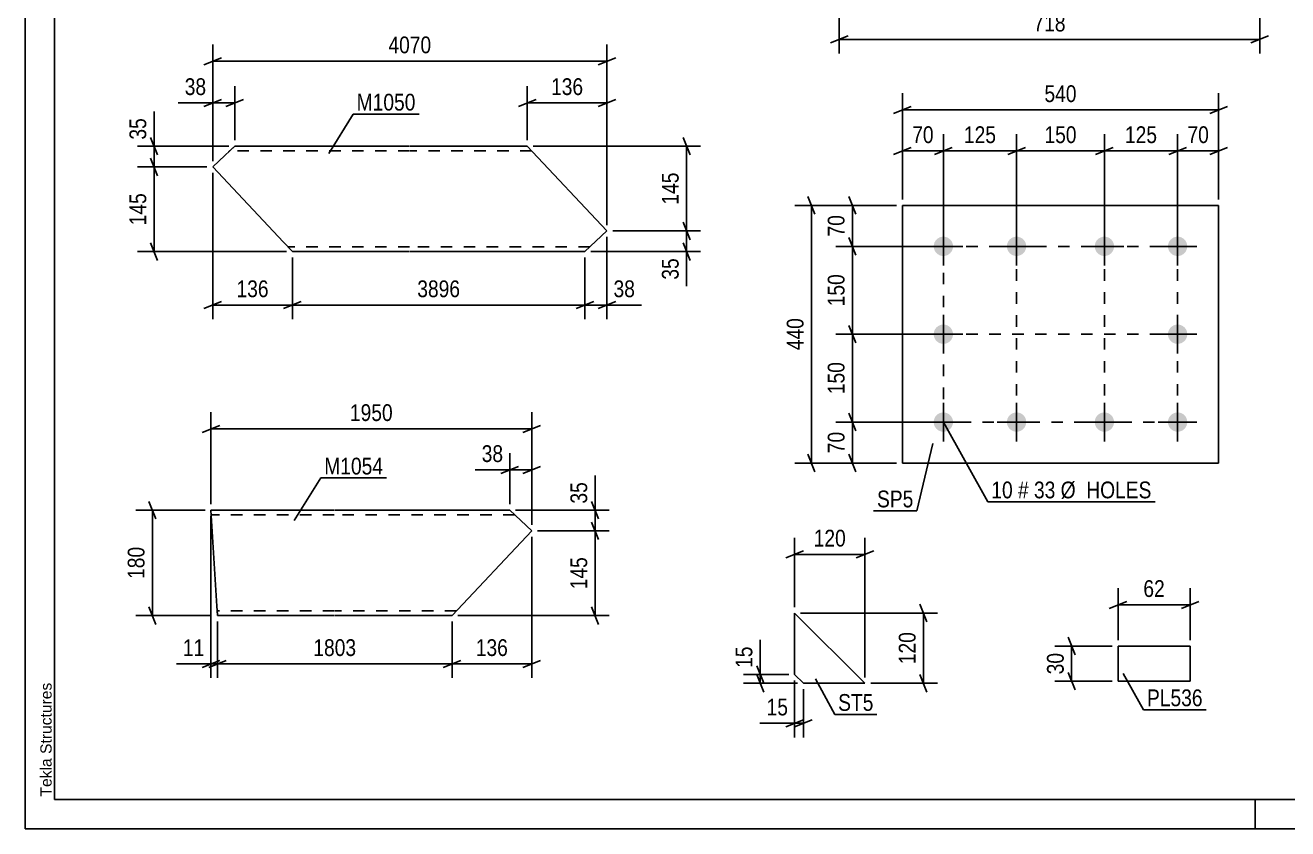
# Model space of a CAD drawing. Header units: millimetres. Extents: x 0 to 420, y 0 to 297.
# Drawn here: x 0 to 215.6, y 0 to 137.2 of the extents above; entities that cross this region are included whole.
import ezdxf

# ---------------------------------------------------------------- set-up
doc = ezdxf.new("R2010")
doc.units = ezdxf.units.MM
doc.linetypes.add('DXK_LINE_DOT2', pattern=[3.9198, 1.9599, -1.9599])
doc.styles.add('Arial', font='ARIAL.TTF', dxfattribs={"height": 0.2})
doc.styles.add('Arial Narrow', font='ARIALN.TTF', dxfattribs={"height": 0.2})

# ---------------------------------------------------------------- blocks, each defined once
blk = doc.blocks.new('Unknown-761548151-1163')
at = {"color": 5, "linetype": 'Continuous'}
for p, q in [((0, 297), (0, 0)), ((5, 292), (5, 5)), ((0, 0), (0, 5)), ((5, 5), (415, 5)), ((210, 0), (210, 5)), ((0, 0), (420, 0))]:
    blk.add_line(p, q, dxfattribs=at)
at = {"color": 174, "linetype": 'Continuous', "style": 'Arial'}
blk.add_text('Tekla Structures', height=1.9102, rotation=90, dxfattribs=at).set_placement((4.5, 5.5))
blk = doc.blocks.new('Part-761548151-17930 - 17929')
at = {"color": 2, "linetype": 'Continuous'}
for p, q in [((35.77, 116.53), (34.07, 114.93)), ((65.62, 116.53), (35.77, 116.53)), ((85.72, 116.53), (65.72, 116.53)), ((85.72, 116.53), (99.32, 102.06)), ((34.07, 114.93), (32.01, 112.99)), ((44.11, 100.13), (32.01, 112.99)), ((95.57, 98.53), (99.32, 102.06)), ((45.62, 98.53), (44.11, 100.13)), ((65.62, 98.53), (45.62, 98.53)), ((95.57, 98.53), (65.72, 98.53))]:
    blk.add_line(p, q, dxfattribs=at)
at = {"color": 7, "linetype": 'DXK_LINE_DOT2'}
for p, q in [((35.77, 116.53), (34.72, 115.54)), ((65.62, 115.73), (34.92, 115.73)), ((86.47, 115.73), (65.72, 115.73)), ((45.5, 98.65), (44.11, 100.13)), ((65.62, 99.33), (44.87, 99.33)), ((96.42, 99.33), (65.72, 99.33))]:
    blk.add_line(p, q, dxfattribs=at)
blk = doc.blocks.new('Part-761548151-17978 - 17977')
at = {"color": 2, "linetype": 'Continuous'}
for p, q in [((32.72, 37.99), (31.71, 54.39)), ((31.71, 54.39), (52.77, 54.39)), ((52.87, 54.39), (82.72, 54.39)), ((86.48, 50.86), (82.72, 54.39)), ((72.87, 36.39), (86.48, 50.86)), ((32.82, 36.39), (32.72, 37.99)), ((52.77, 36.39), (32.82, 36.39)), ((72.87, 36.39), (52.87, 36.39))]:
    blk.add_line(p, q, dxfattribs=at)
at = {"color": 7, "linetype": 'DXK_LINE_DOT2'}
for p, q in [((52.77, 53.59), (31.76, 53.59)), ((83.57, 53.59), (52.87, 53.59)), ((32.81, 36.51), (32.72, 37.99)), ((32.77, 37.19), (32.77, 37.25)), ((52.77, 37.19), (32.77, 37.19)), ((73.62, 37.19), (52.87, 37.19))]:
    blk.add_line(p, q, dxfattribs=at)
blk = doc.blocks.new('Part-761548151-18076 - 18075')
at = {"color": 2, "linetype": 'Continuous'}
for p, q in [((149.77, 62.43), (149.77, 106.43)), ((149.77, 106.43), (203.77, 106.43)), ((203.77, 106.43), (203.77, 62.43)), ((203.77, 62.43), (149.77, 62.43))]:
    blk.add_line(p, q, dxfattribs=at)
blk = doc.blocks.new('Bolt-761548151-18077 - 18075')
at = {"linetype": 'Continuous'}
for points in [[(156.77, 101.08, -1), (156.77, 97.78, -1)], [(169.27, 101.08, -1), (169.27, 97.78, -1)], [(184.27, 101.08, -1), (184.27, 97.78, -1)], [(196.77, 101.08, -1), (196.77, 97.78, -1)], [(156.77, 86.08, -1), (156.77, 82.78, -1)], [(196.77, 86.08, -1), (196.77, 82.78, -1)], [(156.77, 71.08, -1), (156.77, 67.78, -1)], [(169.27, 71.08, -1), (169.27, 67.78, -1)], [(184.27, 71.08, -1), (184.27, 67.78, -1)], [(196.77, 71.08, -1), (196.77, 67.78, -1)]]:
    blk.add_hatch(color=1, dxfattribs=at).paths.add_polyline_path(points)
at = {"color": 1, "linetype": 'Continuous'}
for p, q in [((156.77, 102.73), (156.77, 96.13)), ((169.27, 102.73), (169.27, 96.13)), ((184.27, 102.73), (184.27, 96.13)), ((196.77, 102.73), (196.77, 96.13)), ((153.47, 99.43), (160.07, 99.43)), ((165.97, 99.43), (172.57, 99.43)), ((180.97, 99.43), (187.57, 99.43)), ((193.47, 99.43), (200.07, 99.43)), ((156.77, 87.73), (156.77, 81.13)), ((196.77, 87.73), (196.77, 81.13)), ((153.47, 84.43), (160.07, 84.43)), ((193.47, 84.43), (200.07, 84.43)), ((156.77, 72.73), (156.77, 66.13)), ((169.27, 72.73), (169.27, 66.13)), ((184.27, 72.73), (184.27, 66.13)), ((196.77, 72.73), (196.77, 66.13)), ((153.47, 69.43), (160.07, 69.43)), ((165.97, 69.43), (172.57, 69.43)), ((180.97, 69.43), (187.57, 69.43)), ((193.47, 69.43), (200.07, 69.43))]:
    blk.add_line(p, q, dxfattribs=at)
blk = doc.blocks.new('Part-761548151-18085 - 18084')
at = {"color": 2, "linetype": 'Continuous'}
for p, q in [((131.37, 36.83), (131.37, 26.33)), ((131.37, 36.83), (143.37, 24.83)), ((131.37, 26.33), (132.87, 24.83)), ((132.87, 24.83), (143.37, 24.83))]:
    blk.add_line(p, q, dxfattribs=at)
blk = doc.blocks.new('Part-761548151-18146 - 18145')
at = {"color": 2, "linetype": 'Continuous'}
for p, q in [((186.6, 25.19), (186.6, 31.19)), ((186.6, 31.19), (198.91, 31.19)), ((198.91, 31.19), (198.91, 25.19)), ((198.91, 25.19), (186.6, 25.19))]:
    blk.add_line(p, q, dxfattribs=at)
blk = doc.blocks.new('Rectangle-761548151-21306 - 18075')
at = {"color": 1, "linetype": 'DXK_LINE_DOT2'}
blk.add_lwpolyline([(156.77, 99.43), (196.77, 99.43), (196.77, 69.43), (156.77, 69.43), (156.77, 99.43)], close=True, dxfattribs=at)
blk = doc.blocks.new('Line-761548151-21316 - 18075')
at = {"color": 1, "linetype": 'DXK_LINE_DOT2'}
blk.add_line((169.27, 99.43), (169.27, 69.43), dxfattribs=at)
blk = doc.blocks.new('Line-761548151-21323 - 18075')
at = {"color": 1, "linetype": 'DXK_LINE_DOT2'}
blk.add_line((184.27, 99.43), (184.27, 69.43), dxfattribs=at)
blk = doc.blocks.new('Line-761548151-22019 - 18075')
at = {"color": 1, "linetype": 'DXK_LINE_DOT2'}
blk.add_line((156.77, 84.43), (196.77, 84.43), dxfattribs=at)
blk = doc.blocks.new('StraightDimension-761548151-20708 - 17929')
at = {"color": 7, "linetype": 'Continuous'}
for p, q in [((32.01, 111.99), (32.01, 87)), ((45.62, 97.53), (45.62, 87)), ((33.51, 90), (30.51, 88.8)), ((32.01, 89.4), (45.62, 89.4)), ((44.12, 88.8), (47.12, 90))]:
    blk.add_line(p, q, dxfattribs=at)
at = {"color": 0}
blk.add_wipeout([(42.16, 90.15), (42.16, 94.35), (35.47, 94.35), (35.47, 90.15)], dxfattribs=at)
at = {"color": 3, "style": 'Arial Narrow'}
blk.add_text('136', height=2.863, dxfattribs=at).set_placement((36.07, 90.75))
blk = doc.blocks.new('StraightDimension-761548151-18300 - 17929')
at = {"color": 7, "linetype": 'Continuous'}
for p, q in [((86.72, 116.53), (115.32, 116.53)), ((113.52, 115.03), (112.32, 118.03)), ((112.92, 102.06), (112.92, 116.53)), ((112.32, 103.56), (113.52, 100.56)), ((100.32, 102.06), (115.32, 102.06))]:
    blk.add_line(p, q, dxfattribs=at)
at = {"color": 0}
blk.add_wipeout([(112.17, 112.63), (107.97, 112.63), (107.97, 105.95), (112.17, 105.95)], dxfattribs=at)
at = {"color": 3, "style": 'Arial Narrow'}
blk.add_text('145', height=2.863, rotation=90.0002, dxfattribs=at).set_placement((111.57, 106.55))
blk = doc.blocks.new('StraightDimension-761548151-18292 - 17929')
at = {"color": 7, "linetype": 'Continuous'}
for p, q in [((34.77, 116.53), (19.16, 116.53)), ((21.41, 118.03), (22.61, 115.03)), ((22.01, 112.99), (22.01, 116.53)), ((22.61, 111.49), (21.41, 114.49)), ((31.01, 112.99), (19.16, 112.99))]:
    blk.add_line(p, q, dxfattribs=at)
at = {"color": 0}
blk.add_wipeout([(21.26, 121.91), (17.06, 121.91), (17.06, 117.05), (21.26, 117.05)], dxfattribs=at)
at = {"color": 7, "linetype": 'Continuous'}
blk.add_line((22.01, 116.53), (22.01, 122.43), dxfattribs=at)
blk.add_line((22.01, 116.53), (22.01, 122.43), dxfattribs=at)
at = {"color": 3, "style": 'Arial Narrow'}
blk.add_text('35', height=2.863, rotation=90.0002, dxfattribs=at).set_placement((20.66, 117.65))
blk = doc.blocks.new('StraightDimension-761548151-18284 - 17929')
at = {"color": 7, "linetype": 'Continuous'}
for p, q in [((85.72, 117.53), (85.72, 126.76)), ((99.32, 103.06), (99.32, 126.76)), ((87.22, 124.51), (84.22, 123.31)), ((85.72, 123.91), (99.32, 123.91)), ((97.82, 123.31), (100.82, 124.51))]:
    blk.add_line(p, q, dxfattribs=at)
at = {"color": 0}
blk.add_wipeout([(95.86, 124.66), (95.86, 128.86), (89.18, 128.86), (89.18, 124.66)], dxfattribs=at)
at = {"color": 3, "style": 'Arial Narrow'}
blk.add_text('136', height=2.863, dxfattribs=at).set_placement((89.78, 125.26))
blk = doc.blocks.new('StraightDimension-761548151-18288 - 17929')
at = {"color": 7, "linetype": 'Continuous'}
for p, q in [((32.01, 113.99), (32.01, 126.76)), ((35.77, 117.53), (35.77, 126.76)), ((30.51, 123.31), (33.51, 124.51)), ((32.01, 123.91), (35.77, 123.91)), ((37.27, 124.51), (34.27, 123.31))]:
    blk.add_line(p, q, dxfattribs=at)
at = {"color": 0}
blk.add_wipeout([(31.49, 124.66), (31.49, 128.86), (26.63, 128.86), (26.63, 124.66)], dxfattribs=at)
at = {"color": 7, "linetype": 'Continuous'}
blk.add_line((32.01, 123.91), (26.1, 123.91), dxfattribs=at)
blk.add_line((32.01, 123.91), (26.1, 123.91), dxfattribs=at)
at = {"color": 3, "style": 'Arial Narrow'}
blk.add_text('38', height=2.863, dxfattribs=at).set_placement((27.23, 125.26))
blk = doc.blocks.new('StraightDimension-761548151-18301 - 17929')
at = {"color": 7, "linetype": 'Continuous'}
for p, q in [((112.32, 103.56), (113.52, 100.56)), ((100.32, 102.06), (115.32, 102.06)), ((112.92, 98.53), (112.92, 102.06)), ((113.52, 97.03), (112.32, 100.03)), ((96.57, 98.53), (115.32, 98.53))]:
    blk.add_line(p, q, dxfattribs=at)
at = {"color": 0}
blk.add_wipeout([(112.17, 98), (107.97, 98), (107.97, 93.14), (112.17, 93.14)], dxfattribs=at)
at = {"color": 7, "linetype": 'Continuous'}
blk.add_line((112.92, 98.53), (112.92, 92.62), dxfattribs=at)
blk.add_line((112.92, 98.53), (112.92, 92.62), dxfattribs=at)
at = {"color": 3, "style": 'Arial Narrow'}
blk.add_text('35', height=2.863, rotation=90.0002, dxfattribs=at).set_placement((111.57, 93.74))
blk = doc.blocks.new('StraightDimension-761548151-18293 - 17929')
at = {"color": 7, "linetype": 'Continuous'}
for p, q in [((22.61, 111.49), (21.41, 114.49)), ((31.01, 112.99), (19.16, 112.99)), ((22.01, 98.53), (22.01, 112.99)), ((21.41, 100.03), (22.61, 97.03)), ((44.62, 98.53), (19.16, 98.53))]:
    blk.add_line(p, q, dxfattribs=at)
at = {"color": 0}
blk.add_wipeout([(21.26, 109.1), (17.06, 109.1), (17.06, 102.42), (21.26, 102.42)], dxfattribs=at)
at = {"color": 3, "style": 'Arial Narrow'}
blk.add_text('145', height=2.863, rotation=90.0002, dxfattribs=at).set_placement((20.66, 103.02))
blk = doc.blocks.new('StraightDimension-761548151-18308 - 17929')
at = {"color": 7, "linetype": 'Continuous'}
for p, q in [((32.01, 113.99), (32.01, 133.89)), ((99.32, 103.06), (99.32, 133.89)), ((33.51, 131.64), (30.51, 130.44)), ((97.82, 130.44), (100.82, 131.64)), ((32.01, 131.04), (99.32, 131.04))]:
    blk.add_line(p, q, dxfattribs=at)
at = {"color": 0}
blk.add_wipeout([(69.92, 131.79), (69.92, 135.99), (61.41, 135.99), (61.41, 131.79)], dxfattribs=at)
at = {"color": 3, "style": 'Arial Narrow'}
blk.add_text('4070', height=2.863, dxfattribs=at).set_placement((62.01, 132.39))
blk = doc.blocks.new('StraightDimension-761548151-20706 - 17929')
at = {"color": 7, "linetype": 'Continuous'}
for p, q in [((99.32, 101.06), (99.32, 87)), ((95.57, 97.53), (95.57, 87)), ((94.07, 88.8), (97.07, 90)), ((95.57, 89.4), (99.32, 89.4)), ((100.82, 90), (97.82, 88.8))]:
    blk.add_line(p, q, dxfattribs=at)
at = {"color": 0}
blk.add_wipeout([(104.71, 90.15), (104.71, 94.35), (99.85, 94.35), (99.85, 90.15)], dxfattribs=at)
at = {"color": 7, "linetype": 'Continuous'}
blk.add_line((99.32, 89.4), (105.23, 89.4), dxfattribs=at)
blk.add_line((99.32, 89.4), (105.23, 89.4), dxfattribs=at)
at = {"color": 3, "style": 'Arial Narrow'}
blk.add_text('38', height=2.863, dxfattribs=at).set_placement((100.45, 90.75))
blk = doc.blocks.new('StraightDimension-761548151-20707 - 17929')
at = {"color": 7, "linetype": 'Continuous'}
for p, q in [((45.62, 97.53), (45.62, 87)), ((95.57, 97.53), (95.57, 87)), ((47.12, 90), (44.12, 88.8)), ((45.62, 89.4), (95.57, 89.4)), ((94.07, 88.8), (97.07, 90))]:
    blk.add_line(p, q, dxfattribs=at)
at = {"color": 0}
blk.add_wipeout([(74.85, 90.15), (74.85, 94.35), (66.34, 94.35), (66.34, 90.15)], dxfattribs=at)
at = {"color": 3, "style": 'Arial Narrow'}
blk.add_text('3896', height=2.863, dxfattribs=at).set_placement((66.94, 90.75))
blk = doc.blocks.new('StraightDimension-761548151-18353 - 17977')
at = {"color": 7, "linetype": 'Continuous'}
for p, q in [((97.9, 49.36), (96.7, 52.36)), ((87.48, 50.86), (99.7, 50.86)), ((97.3, 36.39), (97.3, 50.86)), ((96.7, 37.89), (97.9, 34.89)), ((73.87, 36.39), (99.7, 36.39))]:
    blk.add_line(p, q, dxfattribs=at)
at = {"color": 0}
blk.add_wipeout([(96.55, 46.96), (92.35, 46.96), (92.35, 40.28), (96.55, 40.28)], dxfattribs=at)
at = {"color": 3, "style": 'Arial Narrow'}
blk.add_text('145', height=2.863, rotation=90.0002, dxfattribs=at).set_placement((95.95, 40.88))
blk = doc.blocks.new('StraightDimension-761548151-20890 - 17977')
at = {"color": 7, "linetype": 'Continuous'}
for p, q in [((86.48, 49.86), (86.48, 25.74)), ((72.87, 35.39), (72.87, 25.74)), ((74.37, 28.74), (71.37, 27.54)), ((72.87, 28.14), (86.48, 28.14)), ((84.98, 27.54), (87.98, 28.74))]:
    blk.add_line(p, q, dxfattribs=at)
at = {"color": 0}
blk.add_wipeout([(83.02, 28.89), (83.02, 33.09), (76.33, 33.09), (76.33, 28.89)], dxfattribs=at)
at = {"color": 3, "style": 'Arial Narrow'}
blk.add_text('136', height=2.863, dxfattribs=at).set_placement((76.93, 29.49))
blk = doc.blocks.new('StraightDimension-761548151-18348 - 17977')
at = {"color": 7, "linetype": 'Continuous'}
for p, q in [((82.72, 55.39), (82.72, 64.11)), ((86.48, 51.86), (86.48, 64.11)), ((81.22, 60.66), (84.22, 61.86)), ((82.72, 61.26), (86.48, 61.26)), ((87.98, 61.86), (84.98, 60.66))]:
    blk.add_line(p, q, dxfattribs=at)
at = {"color": 0}
blk.add_wipeout([(82.2, 62.01), (82.2, 66.21), (77.34, 66.21), (77.34, 62.01)], dxfattribs=at)
at = {"color": 7, "linetype": 'Continuous'}
blk.add_line((82.72, 61.26), (76.81, 61.26), dxfattribs=at)
blk.add_line((82.72, 61.26), (76.81, 61.26), dxfattribs=at)
at = {"color": 3, "style": 'Arial Narrow'}
blk.add_text('38', height=2.863, dxfattribs=at).set_placement((77.94, 62.61))
blk = doc.blocks.new('StraightDimension-761548151-18360 - 17977')
at = {"color": 7, "linetype": 'Continuous'}
for p, q in [((30.71, 54.39), (18.86, 54.39)), ((22.31, 52.89), (21.11, 55.89)), ((21.71, 36.39), (21.71, 54.39)), ((21.11, 37.89), (22.31, 34.89)), ((31.82, 36.39), (18.86, 36.39))]:
    blk.add_line(p, q, dxfattribs=at)
at = {"color": 0}
blk.add_wipeout([(20.96, 48.73), (16.76, 48.73), (16.76, 42.05), (20.96, 42.05)], dxfattribs=at)
at = {"color": 3, "style": 'Arial Narrow'}
blk.add_text('180', height=2.863, rotation=90.0002, dxfattribs=at).set_placement((20.36, 42.65))
blk = doc.blocks.new('StraightDimension-761548151-18352 - 17977')
at = {"color": 7, "linetype": 'Continuous'}
for p, q in [((83.72, 54.39), (99.7, 54.39)), ((96.7, 55.89), (97.9, 52.89)), ((97.3, 50.86), (97.3, 54.39)), ((97.9, 49.36), (96.7, 52.36)), ((87.48, 50.86), (99.7, 50.86))]:
    blk.add_line(p, q, dxfattribs=at)
at = {"color": 0}
blk.add_wipeout([(96.55, 59.77), (92.35, 59.77), (92.35, 54.91), (96.55, 54.91)], dxfattribs=at)
at = {"color": 7, "linetype": 'Continuous'}
blk.add_line((97.3, 54.39), (97.3, 60.29), dxfattribs=at)
blk.add_line((97.3, 54.39), (97.3, 60.29), dxfattribs=at)
at = {"color": 3, "style": 'Arial Narrow'}
blk.add_text('35', height=2.863, rotation=90.0002, dxfattribs=at).set_placement((95.95, 55.51))
blk = doc.blocks.new('StraightDimension-761548151-18366 - 17977')
at = {"color": 7, "linetype": 'Continuous'}
for p, q in [((31.71, 55.39), (31.71, 71.11)), ((86.48, 51.86), (86.48, 71.11)), ((33.21, 68.86), (30.21, 67.66)), ((31.71, 68.26), (86.48, 68.26)), ((84.98, 67.66), (87.98, 68.86))]:
    blk.add_line(p, q, dxfattribs=at)
at = {"color": 0}
blk.add_wipeout([(63.35, 69.01), (63.35, 73.21), (54.84, 73.21), (54.84, 69.01)], dxfattribs=at)
at = {"color": 3, "style": 'Arial Narrow'}
blk.add_text('1950', height=2.863, dxfattribs=at).set_placement((55.44, 69.61))
blk = doc.blocks.new('StraightDimension-761548151-20891 - 17977')
at = {"color": 7, "linetype": 'Continuous'}
for p, q in [((32.82, 35.39), (32.82, 25.74)), ((72.87, 35.39), (72.87, 25.74)), ((34.32, 28.74), (31.32, 27.54)), ((32.82, 28.14), (72.87, 28.14)), ((71.37, 27.54), (74.37, 28.74))]:
    blk.add_line(p, q, dxfattribs=at)
at = {"color": 0}
blk.add_wipeout([(57.1, 28.89), (57.1, 33.09), (48.59, 33.09), (48.59, 28.89)], dxfattribs=at)
at = {"color": 3, "style": 'Arial Narrow'}
blk.add_text('1803', height=2.863, dxfattribs=at).set_placement((49.19, 29.49))
blk = doc.blocks.new('StraightDimension-761548151-20892 - 17977')
at = {"color": 7, "linetype": 'Continuous'}
for p, q in [((31.71, 53.39), (31.71, 25.74)), ((32.82, 35.39), (32.82, 25.74)), ((30.21, 27.54), (33.21, 28.74)), ((34.32, 28.74), (31.32, 27.54)), ((31.71, 28.14), (32.82, 28.14))]:
    blk.add_line(p, q, dxfattribs=at)
at = {"color": 0}
blk.add_wipeout([(31.19, 28.89), (31.19, 33.09), (26.33, 33.09), (26.33, 28.89)], dxfattribs=at)
at = {"color": 7, "linetype": 'Continuous'}
blk.add_line((31.71, 28.14), (25.81, 28.14), dxfattribs=at)
blk.add_line((31.71, 28.14), (25.81, 28.14), dxfattribs=at)
at = {"color": 3, "style": 'Arial Narrow'}
blk.add_text('11', height=2.863, dxfattribs=at).set_placement((26.93, 29.49))
blk = doc.blocks.new('StraightDimension-761548151-18526 - 18075')
at = {"color": 7, "linetype": 'Continuous'}
for p, q in [((196.77, 100.43), (196.77, 118.56)), ((203.77, 107.43), (203.77, 118.56)), ((195.27, 115.11), (198.27, 116.31)), ((196.77, 115.71), (203.77, 115.71)), ((205.27, 116.31), (202.27, 115.11))]:
    blk.add_line(p, q, dxfattribs=at)
at = {"color": 0}
blk.add_wipeout([(202.7, 116.46), (202.7, 120.66), (197.85, 120.66), (197.85, 116.46)], dxfattribs=at)
at = {"color": 3, "style": 'Arial Narrow'}
blk.add_text('70', height=2.863, dxfattribs=at).set_placement((198.45, 117.06))
blk = doc.blocks.new('StraightDimension-761548151-18546 - 18075')
at = {"color": 7, "linetype": 'Continuous'}
for p, q in [((149.77, 107.43), (149.77, 125.56)), ((203.77, 107.43), (203.77, 125.56)), ((151.27, 123.31), (148.27, 122.11)), ((202.27, 122.11), (205.27, 123.31)), ((149.77, 122.71), (203.77, 122.71))]:
    blk.add_line(p, q, dxfattribs=at)
at = {"color": 0}
blk.add_wipeout([(180.12, 123.46), (180.12, 127.66), (173.43, 127.66), (173.43, 123.46)], dxfattribs=at)
at = {"color": 3, "style": 'Arial Narrow'}
blk.add_text('540', height=2.863, dxfattribs=at).set_placement((174.03, 124.06))
blk = doc.blocks.new('StraightDimension-761548151-18529 - 18075')
at = {"color": 7, "linetype": 'Continuous'}
for p, q in [((156.77, 100.43), (156.77, 118.56)), ((169.27, 100.43), (169.27, 118.56)), ((155.27, 115.11), (158.27, 116.31)), ((156.77, 115.71), (169.27, 115.71)), ((170.77, 116.31), (167.77, 115.11))]:
    blk.add_line(p, q, dxfattribs=at)
at = {"color": 0}
blk.add_wipeout([(166.37, 116.46), (166.37, 120.66), (159.68, 120.66), (159.68, 116.46)], dxfattribs=at)
at = {"color": 3, "style": 'Arial Narrow'}
blk.add_text('125', height=2.863, dxfattribs=at).set_placement((160.28, 117.06))
blk = doc.blocks.new('StraightDimension-761548151-18506 - 18075')
at = {"color": 7, "linetype": 'Continuous'}
for p, q in [((140.64, 107.93), (141.84, 104.93)), ((148.77, 106.43), (138.39, 106.43)), ((141.24, 99.43), (141.24, 106.43)), ((155.77, 99.43), (138.39, 99.43)), ((141.84, 97.93), (140.64, 100.93))]:
    blk.add_line(p, q, dxfattribs=at)
at = {"color": 0}
blk.add_wipeout([(140.49, 105.36), (136.29, 105.36), (136.29, 100.51), (140.49, 100.51)], dxfattribs=at)
at = {"color": 3, "style": 'Arial Narrow'}
blk.add_text('70', height=2.863, rotation=90.0002, dxfattribs=at).set_placement((139.89, 101.11))
blk = doc.blocks.new('StraightDimension-761548151-18507 - 18075')
at = {"color": 7, "linetype": 'Continuous'}
for p, q in [((155.77, 99.43), (138.39, 99.43)), ((141.84, 97.93), (140.64, 100.93)), ((141.24, 84.43), (141.24, 99.43)), ((155.77, 84.43), (138.39, 84.43)), ((140.64, 85.93), (141.84, 82.93))]:
    blk.add_line(p, q, dxfattribs=at)
at = {"color": 0}
blk.add_wipeout([(140.49, 95.28), (136.29, 95.28), (136.29, 88.59), (140.49, 88.59)], dxfattribs=at)
at = {"color": 3, "style": 'Arial Narrow'}
blk.add_text('150', height=2.863, rotation=90.0002, dxfattribs=at).set_placement((139.89, 89.19))
blk = doc.blocks.new('StraightDimension-761548151-18508 - 18075')
at = {"color": 7, "linetype": 'Continuous'}
for p, q in [((155.77, 84.43), (138.39, 84.43)), ((141.84, 82.93), (140.64, 85.93)), ((141.24, 69.43), (141.24, 84.43)), ((155.77, 69.43), (138.39, 69.43)), ((140.64, 70.93), (141.84, 67.93))]:
    blk.add_line(p, q, dxfattribs=at)
at = {"color": 0}
blk.add_wipeout([(140.49, 80.28), (136.29, 80.28), (136.29, 73.59), (140.49, 73.59)], dxfattribs=at)
at = {"color": 3, "style": 'Arial Narrow'}
blk.add_text('150', height=2.863, rotation=90.0002, dxfattribs=at).set_placement((139.89, 74.19))
blk = doc.blocks.new('StraightDimension-761548151-18509 - 18075')
at = {"color": 7, "linetype": 'Continuous'}
for p, q in [((155.77, 69.43), (138.39, 69.43)), ((140.64, 70.93), (141.84, 67.93)), ((141.24, 62.43), (141.24, 69.43)), ((141.84, 60.93), (140.64, 63.93)), ((148.77, 62.43), (138.39, 62.43))]:
    blk.add_line(p, q, dxfattribs=at)
at = {"color": 0}
blk.add_wipeout([(140.49, 68.36), (136.29, 68.36), (136.29, 63.51), (140.49, 63.51)], dxfattribs=at)
at = {"color": 3, "style": 'Arial Narrow'}
blk.add_text('70', height=2.863, rotation=90.0002, dxfattribs=at).set_placement((139.89, 64.11))
blk = doc.blocks.new('StraightDimension-761548151-18522 - 18075')
at = {"color": 7, "linetype": 'Continuous'}
for p, q in [((134.84, 104.93), (133.64, 107.93)), ((148.77, 106.43), (131.39, 106.43)), ((134.24, 62.43), (134.24, 106.43)), ((133.64, 63.93), (134.84, 60.93)), ((148.77, 62.43), (131.39, 62.43))]:
    blk.add_line(p, q, dxfattribs=at)
at = {"color": 0}
blk.add_wipeout([(133.49, 87.78), (129.29, 87.78), (129.29, 81.09), (133.49, 81.09)], dxfattribs=at)
at = {"color": 3, "style": 'Arial Narrow'}
blk.add_text('440', height=2.863, rotation=90.0002, dxfattribs=at).set_placement((132.89, 81.69))
blk = doc.blocks.new('StraightDimension-761548151-18527 - 18075')
at = {"color": 7, "linetype": 'Continuous'}
for p, q in [((184.27, 100.43), (184.27, 118.56)), ((196.77, 100.43), (196.77, 118.56)), ((182.77, 115.11), (185.77, 116.31)), ((184.27, 115.71), (196.77, 115.71)), ((198.27, 116.31), (195.27, 115.11))]:
    blk.add_line(p, q, dxfattribs=at)
at = {"color": 0}
blk.add_wipeout([(193.87, 116.46), (193.87, 120.66), (187.18, 120.66), (187.18, 116.46)], dxfattribs=at)
at = {"color": 3, "style": 'Arial Narrow'}
blk.add_text('125', height=2.863, dxfattribs=at).set_placement((187.78, 117.06))
blk = doc.blocks.new('StraightDimension-761548151-18528 - 18075')
at = {"color": 7, "linetype": 'Continuous'}
for p, q in [((169.27, 100.43), (169.27, 118.56)), ((184.27, 100.43), (184.27, 118.56)), ((170.77, 116.31), (167.77, 115.11)), ((169.27, 115.71), (184.27, 115.71)), ((182.77, 115.11), (185.77, 116.31))]:
    blk.add_line(p, q, dxfattribs=at)
at = {"color": 0}
blk.add_wipeout([(180.12, 116.46), (180.12, 120.66), (173.43, 120.66), (173.43, 116.46)], dxfattribs=at)
at = {"color": 3, "style": 'Arial Narrow'}
blk.add_text('150', height=2.863, dxfattribs=at).set_placement((174.03, 117.06))
blk = doc.blocks.new('StraightDimension-761548151-18530 - 18075')
at = {"color": 7, "linetype": 'Continuous'}
for p, q in [((149.77, 107.43), (149.77, 118.56)), ((156.77, 100.43), (156.77, 118.56)), ((148.27, 115.11), (151.27, 116.31)), ((149.77, 115.71), (156.77, 115.71)), ((158.27, 116.31), (155.27, 115.11))]:
    blk.add_line(p, q, dxfattribs=at)
at = {"color": 0}
blk.add_wipeout([(155.7, 116.46), (155.7, 120.66), (150.85, 120.66), (150.85, 116.46)], dxfattribs=at)
at = {"color": 3, "style": 'Arial Narrow'}
blk.add_text('70', height=2.863, dxfattribs=at).set_placement((151.45, 117.06))
blk = doc.blocks.new('StraightDimension-761548151-18558 - 18084')
at = {"color": 7, "linetype": 'Continuous'}
for p, q in [((130.37, 26.33), (122.65, 26.33)), ((124.9, 27.83), (126.1, 24.83)), ((126.1, 23.33), (124.9, 26.33)), ((125.5, 24.83), (125.5, 26.33)), ((131.87, 24.83), (122.65, 24.83))]:
    blk.add_line(p, q, dxfattribs=at)
at = {"color": 0}
blk.add_wipeout([(124.75, 31.71), (120.55, 31.71), (120.55, 26.86), (124.75, 26.86)], dxfattribs=at)
at = {"color": 7, "linetype": 'Continuous'}
blk.add_line((125.5, 26.33), (125.5, 32.24), dxfattribs=at)
blk.add_line((125.5, 26.33), (125.5, 32.24), dxfattribs=at)
at = {"color": 3, "style": 'Arial Narrow'}
blk.add_text('15', height=2.863, rotation=90.0002, dxfattribs=at).set_placement((124.15, 27.46))
blk = doc.blocks.new('StraightDimension-761548151-18550 - 18084')
at = {"color": 7, "linetype": 'Continuous'}
for p, q in [((131.37, 25.33), (131.37, 15.6)), ((132.87, 23.83), (132.87, 15.6)), ((129.87, 17.4), (132.87, 18.6)), ((134.37, 18.6), (131.37, 17.4)), ((131.37, 18), (132.87, 18))]:
    blk.add_line(p, q, dxfattribs=at)
at = {"color": 0}
blk.add_wipeout([(130.84, 18.75), (130.84, 22.95), (125.99, 22.95), (125.99, 18.75)], dxfattribs=at)
at = {"color": 7, "linetype": 'Continuous'}
blk.add_line((131.37, 18), (125.46, 18), dxfattribs=at)
blk.add_line((131.37, 18), (125.46, 18), dxfattribs=at)
at = {"color": 3, "style": 'Arial Narrow'}
blk.add_text('15', height=2.863, dxfattribs=at).set_placement((126.59, 19.35))
blk = doc.blocks.new('StraightDimension-761548151-18562 - 18084')
at = {"color": 7, "linetype": 'Continuous'}
for p, q in [((132.37, 36.83), (155.77, 36.83)), ((152.77, 38.33), (153.97, 35.33)), ((153.37, 24.83), (153.37, 36.83)), ((153.97, 23.33), (152.77, 26.33)), ((144.37, 24.83), (155.77, 24.83))]:
    blk.add_line(p, q, dxfattribs=at)
at = {"color": 0}
blk.add_wipeout([(152.62, 34.18), (148.42, 34.18), (148.42, 27.49), (152.62, 27.49)], dxfattribs=at)
at = {"color": 3, "style": 'Arial Narrow'}
blk.add_text('120', height=2.863, rotation=90.0002, dxfattribs=at).set_placement((152.02, 28.09))
blk = doc.blocks.new('StraightDimension-761548151-18554 - 18084')
at = {"color": 7, "linetype": 'Continuous'}
for p, q in [((131.37, 37.83), (131.37, 49.68)), ((143.37, 25.83), (143.37, 49.68)), ((129.87, 46.23), (132.87, 47.43)), ((144.87, 47.43), (141.87, 46.23)), ((131.37, 46.83), (143.37, 46.83))]:
    blk.add_line(p, q, dxfattribs=at)
at = {"color": 0}
blk.add_wipeout([(140.71, 47.58), (140.71, 51.78), (134.03, 51.78), (134.03, 47.58)], dxfattribs=at)
at = {"color": 3, "style": 'Arial Narrow'}
blk.add_text('120', height=2.863, dxfattribs=at).set_placement((134.63, 48.18))
blk = doc.blocks.new('StraightDimension-761548151-18614 - 18122')
at = {"color": 7, "linetype": 'Continuous'}
for p, q in [((138.99, 149.76), (138.99, 132.36)), ((210.79, 149.76), (210.79, 132.36)), ((140.49, 135.36), (137.49, 134.16)), ((138.99, 134.76), (210.79, 134.76)), ((209.29, 134.16), (212.29, 135.36))]:
    blk.add_line(p, q, dxfattribs=at)
at = {"color": 0}
blk.add_wipeout([(178.24, 135.51), (178.24, 139.71), (171.55, 139.71), (171.55, 135.51)], dxfattribs=at)
at = {"color": 3, "style": 'Arial Narrow'}
blk.add_text('718', height=2.863, dxfattribs=at).set_placement((172.15, 136.11))
blk = doc.blocks.new('StraightDimension-761548151-18644 - 18145')
at = {"color": 7, "linetype": 'Continuous'}
for p, q in [((178.07, 32.69), (179.27, 29.69)), ((185.6, 31.19), (175.82, 31.19)), ((178.67, 25.19), (178.67, 31.19)), ((179.27, 23.69), (178.07, 26.69)), ((185.6, 25.19), (175.82, 25.19))]:
    blk.add_line(p, q, dxfattribs=at)
at = {"color": 0}
blk.add_wipeout([(177.92, 30.62), (173.72, 30.62), (173.72, 25.76), (177.92, 25.76)], dxfattribs=at)
at = {"color": 3, "style": 'Arial Narrow'}
blk.add_text('30', height=2.863, rotation=90.0002, dxfattribs=at).set_placement((177.32, 26.36))
blk = doc.blocks.new('StraightDimension-761548151-18648 - 18145')
at = {"color": 7, "linetype": 'Continuous'}
for p, q in [((186.6, 32.19), (186.6, 41.07)), ((198.91, 32.19), (198.91, 41.07)), ((185.1, 37.62), (188.1, 38.82)), ((200.41, 38.82), (197.41, 37.62)), ((186.6, 38.22), (198.91, 38.22))]:
    blk.add_line(p, q, dxfattribs=at)
at = {"color": 0}
blk.add_wipeout([(195.18, 38.97), (195.18, 43.17), (190.32, 43.17), (190.32, 38.97)], dxfattribs=at)
at = {"color": 3, "style": 'Arial Narrow'}
blk.add_text('62', height=2.863, dxfattribs=at).set_placement((190.92, 39.57))
blk = doc.blocks.new('Mark-761548151-18699 - 17929')
at = {"color": 0}
blk.add_wipeout([(66.64, 122.61), (66.64, 125.61), (56.59, 125.61), (56.59, 122.61)], dxfattribs=at)
blk.add_wipeout([(66.64, 122.61), (66.64, 125.61), (56.59, 125.61), (56.59, 122.61)], dxfattribs=at)
at = {"color": 30, "linetype": 'Continuous'}
for p, q in [((51.85, 115.27), (55.99, 122.01)), ((55.99, 122.01), (67.24, 122.01))]:
    blk.add_line(p, q, dxfattribs=at)
at = {"color": 3, "style": 'Arial Narrow'}
blk.add_text('M1050', height=2.863, dxfattribs=at).set_placement((56.59, 122.61))
blk = doc.blocks.new('Mark-761548151-18714 - 17977')
at = {"color": 0}
blk.add_wipeout([(61.11, 60.48), (61.11, 63.48), (51.06, 63.48), (51.06, 60.48)], dxfattribs=at)
blk.add_wipeout([(61.11, 60.48), (61.11, 63.48), (51.06, 63.48), (51.06, 60.48)], dxfattribs=at)
at = {"color": 30, "linetype": 'Continuous'}
for p, q in [((45.89, 52.61), (50.46, 59.88)), ((50.46, 59.88), (61.71, 59.88))]:
    blk.add_line(p, q, dxfattribs=at)
at = {"color": 3, "style": 'Arial Narrow'}
blk.add_text('M1054', height=2.863, dxfattribs=at).set_placement((51.06, 60.48))
blk = doc.blocks.new('Mark-761548151-18740 - 18075')
at = {"color": 0}
blk.add_wipeout([(151.65, 54.87), (151.65, 57.87), (145.44, 57.87), (145.44, 54.87)], dxfattribs=at)
blk.add_wipeout([(151.65, 54.87), (151.65, 57.87), (145.44, 57.87), (145.44, 54.87)], dxfattribs=at)
at = {"color": 30, "linetype": 'Continuous'}
for p in [(154.98, 65.76), (144.84, 54.27)]:
    blk.add_line(p, (152.25, 54.27), dxfattribs=at)
at = {"color": 3, "style": 'Arial Narrow'}
blk.add_text('SP5', height=2.863, dxfattribs=at).set_placement((145.44, 54.87))
blk = doc.blocks.new('Mark-761548151-18743 - 18075')
at = {"color": 0}
blk.add_wipeout([(168.61, 56.41), (168.61, 59.41), (164.96, 59.41), (164.96, 56.41)], dxfattribs=at)
blk.add_wipeout([(168.61, 56.41), (168.61, 59.41), (164.96, 59.41), (164.96, 56.41)], dxfattribs=at)
at = {"color": 7, "linetype": 'Continuous'}
blk.add_line((156.77, 69.43), (164.36, 55.81), dxfattribs=at)
at = {"color": 0}
blk.add_wipeout([(171.34, 56.41), (171.34, 59.41), (169.51, 59.41), (169.51, 56.41)], dxfattribs=at)
blk.add_wipeout([(171.34, 56.41), (171.34, 59.41), (169.51, 59.41), (169.51, 56.41)], dxfattribs=at)
at = {"color": 3, "style": 'Arial Narrow'}
blk.add_text('10', height=2.863, dxfattribs=at).set_placement((164.96, 56.41))
at = {"color": 0}
blk.add_wipeout([(175.9, 56.41), (175.9, 59.41), (172.24, 59.41), (172.24, 56.41)], dxfattribs=at)
blk.add_wipeout([(175.9, 56.41), (175.9, 59.41), (172.24, 59.41), (172.24, 56.41)], dxfattribs=at)
at = {"color": 3, "style": 'Arial Narrow'}
blk.add_text('#', height=2.86, dxfattribs=at).set_placement((169.51, 56.41))
at = {"color": 0}
blk.add_wipeout([(192.33, 56.41), (192.33, 59.41), (176.8, 59.41), (176.8, 56.41)], dxfattribs=at)
blk.add_wipeout([(192.33, 56.41), (192.33, 59.41), (176.8, 59.41), (176.8, 56.41)], dxfattribs=at)
at = {"color": 7, "linetype": 'Continuous'}
blk.add_line((164.36, 55.81), (192.93, 55.81), dxfattribs=at)
at = {"color": 3, "style": 'Arial Narrow'}
for s, p in [('33', (172.24, 56.41)), ('Ø  HOLES', (176.8, 56.41))]:
    blk.add_text(s, height=2.863, dxfattribs=at).set_placement(p)
blk = doc.blocks.new('Mark-761548151-18744 - 18084')
at = {"color": 0}
blk.add_wipeout([(144.83, 20.13), (144.83, 23.13), (138.81, 23.13), (138.81, 20.13)], dxfattribs=at)
blk.add_wipeout([(144.83, 20.13), (144.83, 23.13), (138.81, 23.13), (138.81, 20.13)], dxfattribs=at)
at = {"color": 30, "linetype": 'Continuous'}
for p, q in [((134.96, 25.6), (138.21, 19.53)), ((138.21, 19.53), (145.43, 19.53))]:
    blk.add_line(p, q, dxfattribs=at)
at = {"color": 3, "style": 'Arial Narrow'}
blk.add_text('ST5', height=2.863, dxfattribs=at).set_placement((138.81, 20.13))
blk = doc.blocks.new('Mark-761548151-21630 - 18145')
at = {"color": 0}
blk.add_wipeout([(201.04, 20.92), (201.04, 23.92), (191.54, 23.92), (191.54, 20.92)], dxfattribs=at)
blk.add_wipeout([(201.04, 20.92), (201.04, 23.92), (191.54, 23.92), (191.54, 20.92)], dxfattribs=at)
at = {"color": 30, "linetype": 'Continuous'}
for p, q in [((187.45, 26.53), (190.94, 20.32)), ((190.94, 20.32), (201.64, 20.32))]:
    blk.add_line(p, q, dxfattribs=at)
at = {"color": 3, "style": 'Arial Narrow'}
blk.add_text('PL536', height=2.863, dxfattribs=at).set_placement((191.54, 20.92))

msp = doc.modelspace()

# ---------------------------------------------------------------- block references
for name in ['Unknown-761548151-1163', 'Part-761548151-17930 - 17929', 'Part-761548151-18076 - 18075', 'Bolt-761548151-18077 - 18075', 'Rectangle-761548151-21306 - 18075', 'Line-761548151-21316 - 18075', 'Line-761548151-21323 - 18075', 'Line-761548151-22019 - 18075', 'Part-761548151-17978 - 17977', 'Part-761548151-18085 - 18084', 'Part-761548151-18146 - 18145']:
    msp.add_blockref(name, (0, 0))

# ---------------------------------------------------------------- next in the draw order: block references
for name in ['StraightDimension-761548151-18614 - 18122', 'StraightDimension-761548151-18526 - 18075', 'StraightDimension-761548151-18300 - 17929', 'StraightDimension-761548151-20708 - 17929', 'StraightDimension-761548151-18360 - 17977', 'StraightDimension-761548151-18353 - 17977', 'StraightDimension-761548151-18644 - 18145', 'StraightDimension-761548151-18558 - 18084', 'Mark-761548151-21630 - 18145']:
    msp.add_blockref(name, (0, 0))

# ---------------------------------------------------------------- next in the draw order: block references
for name in ['StraightDimension-761548151-18284 - 17929', 'StraightDimension-761548151-18546 - 18075', 'StraightDimension-761548151-18292 - 17929', 'StraightDimension-761548151-18348 - 17977', 'StraightDimension-761548151-20890 - 17977', 'StraightDimension-761548151-18648 - 18145', 'StraightDimension-761548151-18550 - 18084']:
    msp.add_blockref(name, (0, 0))

# ---------------------------------------------------------------- next in the draw order: block references
for name in ['StraightDimension-761548151-18288 - 17929', 'StraightDimension-761548151-18529 - 18075', 'StraightDimension-761548151-18527 - 18075', 'StraightDimension-761548151-18301 - 17929', 'StraightDimension-761548151-18352 - 17977', 'StraightDimension-761548151-18562 - 18084', 'StraightDimension-761548151-20891 - 17977']:
    msp.add_blockref(name, (0, 0))

# ---------------------------------------------------------------- next in the draw order: block references
for name in ['StraightDimension-761548151-18528 - 18075', 'StraightDimension-761548151-18293 - 17929', 'StraightDimension-761548151-18506 - 18075', 'StraightDimension-761548151-20706 - 17929', 'StraightDimension-761548151-18366 - 17977', 'StraightDimension-761548151-18554 - 18084']:
    msp.add_blockref(name, (0, 0))

# ---------------------------------------------------------------- next in the draw order: block references
for name in ['StraightDimension-761548151-18308 - 17929', 'StraightDimension-761548151-18507 - 18075', 'StraightDimension-761548151-20707 - 17929', 'Mark-761548151-18714 - 17977', 'StraightDimension-761548151-20892 - 17977', 'Mark-761548151-18744 - 18084']:
    msp.add_blockref(name, (0, 0))

# ---------------------------------------------------------------- next in the draw order: block references
for name in ['Mark-761548151-18699 - 17929', 'StraightDimension-761548151-18508 - 18075']:
    msp.add_blockref(name, (0, 0))

# ---------------------------------------------------------------- next in the draw order: block references
msp.add_blockref('StraightDimension-761548151-18509 - 18075', (0, 0))

# ---------------------------------------------------------------- next in the draw order: block references
for name in ['StraightDimension-761548151-18522 - 18075', 'Mark-761548151-18743 - 18075']:
    msp.add_blockref(name, (0, 0))

# ---------------------------------------------------------------- next in the draw order: block references
for name in ['StraightDimension-761548151-18530 - 18075', 'Mark-761548151-18740 - 18075']:
    msp.add_blockref(name, (0, 0))

doc.saveas('drawing.dxf')
